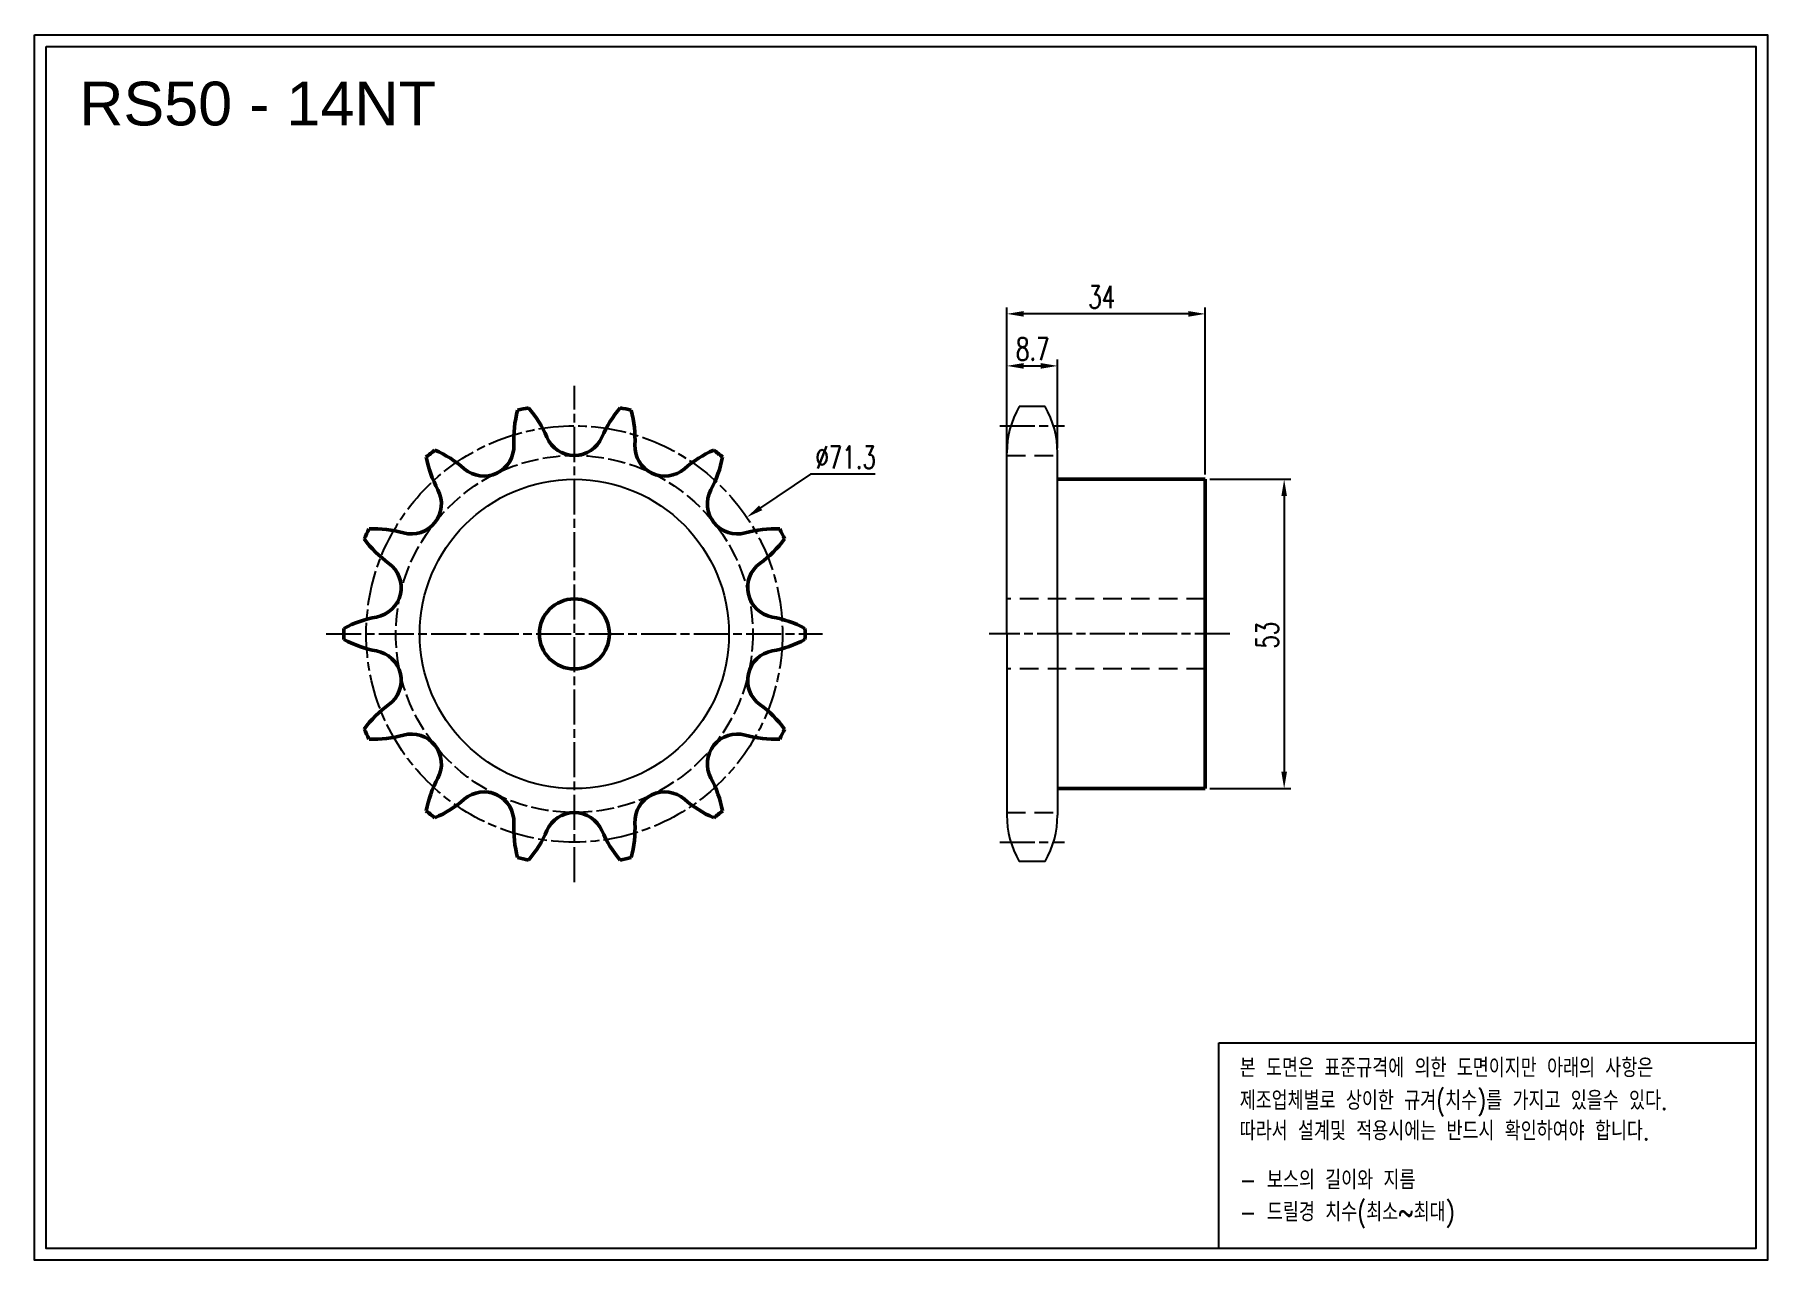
# Model space of a CAD drawing. Header units: millimetres. Extents: x 1644 to 1941, y 0 to 210.
import ezdxf

# ---------------------------------------------------------------- set-up
doc = ezdxf.new("R2010")
doc.units = ezdxf.units.MM
for name, pattern in [('AM_ISO02W050', [7.5, 6, -1.5]), ('AM_ISO02W050x2', [3.75, 3, -0.75]), ('AM_ISO08W050', [18, 12, -1.5, 3, -1.5]), ('AM_ISO08W050x2', [9, 6, -0.75, 1.5, -0.75]), ('HIDDEN', [9.525, 6.35, -3.175])]:
    doc.linetypes.add(name, pattern=pattern)
for name, color, linetype, lineweight in [('1', 7, 'Continuous', 50), ('2', 6, 'AM_ISO02W050', 25), ('22', 30, 'AM_ISO08W050', 25), ('VIS', 7, 'Continuous', 50)]:
    doc.layers.add(name, color=color, linetype=linetype, lineweight=lineweight)
doc.layers.add('HL', color=2, linetype='HIDDEN')
doc.layers.add('S-DIM', color=7, linetype='Continuous')
doc.styles.add('HAN', font='ROMANS.shx', dxfattribs={"width": 0.7, "bigfont": 'whgtxt.shx'})
doc.styles.add('HSG', font='SIMPLEX.shx', dxfattribs={"width": 0.7, "bigfont": 'HSG.shx'})
doc.styles.get("Standard").update_dxf_attribs({"font": 'arial.ttf'})
doc.dimstyles.new('APP4', dxfattribs={"dimscale": 1.6, "dimtxt": 2.4, "dimasz": 1.8, "dimexe": 0.7, "dimexo": 0.5, "dimgap": 0.6, "dimtad": 1, "dimtoh": 1, "dimdec": 1, "dimrnd": 0.01, "dimzin": 9, "dimdsep": 46, "dimtxsty": 'HSG', "dimcen": 0, "dimclrd": 1, "dimclre": 1, "dimclrt": 256, "dimazin": 2, "dimtp": 1, "dimtm": 1, "dimtfac": 0.5, "dimtdec": 1, "dimtofl": 0, "dimtmove": 0, "dimatfit": 3, "dimfxl": 0, "dimtvp": 1, "dimtolj": 2, "dimlwd": -1, "dimlwe": -1, "dimarcsym": 0})

# ---------------------------------------------------------------- blocks, each defined once
blk = doc.blocks.new('*D1')
at = {"layer": 'Defpoints', "color": 0, "transparency": 16777216}
for p in [(1766.25, 127.31), (1707.16, 87.33)]:
    blk.add_point(p, dxfattribs=at)
at = {"layer": 'S-DIM', "color": 1, "transparency": 16777216}
for p, q in [((1777.17, 134.7), (1768.63, 128.92)), ((1788.25, 134.7), (1777.17, 134.7))]:
    blk.add_line(p, q, dxfattribs=at)
blk.add_solid([(1768.37, 129.32), (1768.9, 128.52), (1766.25, 127.31)], dxfattribs=at)
at = {"layer": 'S-DIM', "transparency": 16777216, "insert": (1783.19, 137.58), "char_height": 3.84, "attachment_point": 5, "style": 'HSG'}
blk.add_mtext('\\A2;∅71.3', dxfattribs=at)
blk = doc.blocks.new('*D2')
at = {"layer": 'Defpoints', "color": 0, "transparency": 16777216}
for p in [(1844.83, 133.82), (1844.83, 80.82), (1858.37, 80.82)]:
    blk.add_point(p, dxfattribs=at)
at = {"layer": 'S-DIM', "color": 1, "transparency": 16777216}
for p, q in [((1845.63, 133.82), (1859.49, 133.82)), ((1858.37, 130.94), (1858.37, 83.7)), ((1845.63, 80.82), (1859.49, 80.82))]:
    blk.add_line(p, q, dxfattribs=at)
for points in [[(1857.89, 130.94), (1858.85, 130.94), (1858.37, 133.82)], [(1857.89, 83.7), (1858.85, 83.7), (1858.37, 80.82)]]:
    blk.add_solid(points, dxfattribs=at)
at = {"layer": 'S-DIM', "transparency": 16777216, "insert": (1855.49, 107.12), "char_height": 3.84, "attachment_point": 5, "rotation": 90, "style": 'HSG'}
blk.add_mtext('\\A2;53', dxfattribs=at)
blk = doc.blocks.new('*D3')
at = {"layer": 'Defpoints', "color": 0, "transparency": 16777216}
for p in [(1810.83, 162.16), (1810.83, 133.82), (1844.83, 133.82)]:
    blk.add_point(p, dxfattribs=at)
at = {"layer": 'S-DIM', "color": 1, "transparency": 16777216}
for p, q in [((1810.83, 134.62), (1810.83, 163.28)), ((1841.95, 162.16), (1813.71, 162.16)), ((1844.83, 134.62), (1844.83, 163.28))]:
    blk.add_line(p, q, dxfattribs=at)
for points in [[(1813.71, 162.64), (1813.71, 161.68), (1810.83, 162.16)], [(1841.95, 162.64), (1841.95, 161.68), (1844.83, 162.16)]]:
    blk.add_solid(points, dxfattribs=at)
at = {"layer": 'S-DIM', "transparency": 16777216, "insert": (1827.09, 165.04), "char_height": 3.84, "attachment_point": 5, "style": 'HSG'}
blk.add_mtext('\\A2;34', dxfattribs=at)
blk = doc.blocks.new('*D4')
at = {"layer": 'Defpoints', "color": 0, "transparency": 16777216}
for p in [(1819.53, 153.25), (1810.83, 137.9), (1819.53, 138.36)]:
    blk.add_point(p, dxfattribs=at)
at = {"layer": 'S-DIM', "color": 1, "transparency": 16777216}
for p, q in [((1810.83, 138.7), (1810.83, 154.37)), ((1813.71, 153.25), (1816.65, 153.25)), ((1819.53, 139.16), (1819.53, 154.37))]:
    blk.add_line(p, q, dxfattribs=at)
for points in [[(1813.71, 153.73), (1813.71, 152.77), (1810.83, 153.25)], [(1816.65, 153.73), (1816.65, 152.77), (1819.53, 153.25)]]:
    blk.add_solid(points, dxfattribs=at)
at = {"layer": 'S-DIM', "transparency": 16777216, "insert": (1815.27, 156.13), "char_height": 3.84, "attachment_point": 5, "style": 'HSG'}
blk.add_mtext('\\A2;8.7', dxfattribs=at)

msp = doc.modelspace()

# ---------------------------------------------------------------- linework, layer by layer
for p, q in [((1817.4, 146.3), (1812.95, 146.3)), ((1810.83, 107.32), (1810.83, 138.36)), ((1819.53, 107.32), (1819.53, 138.36)), ((1810.83, 107.32), (1810.83, 76.27)), ((1819.53, 107.32), (1819.53, 76.27)), ((1817.4, 68.34), (1812.95, 68.34))]:
    msp.add_line(p, q)
for points in [[(1644.19, 210), (1941.19, 210), (1941.19, 0), (1644.19, 0)], [(1646.19, 208), (1939.19, 208), (1939.19, 2), (1646.19, 2)]]:
    msp.add_lwpolyline(points, close=True)
at = {"color": 6}
msp.add_lwpolyline([(1847.19, 37.25), (1939.19, 37.25), (1939.19, 2), (1847.19, 2)], close=True, dxfattribs=at)
at = {"color": 3}
msp.add_circle((1736.7, 107.32), 26.5, dxfattribs=at)
for centre, start, end in [((1826.7, 138.36), 150, 180), ((1803.65, 138.36), 0, 30), ((1826.7, 76.27), 180, 210), ((1803.65, 76.27), 330, 0)]:
    msp.add_arc(centre, 15.87, start, end)
at = {"layer": '1'}
msp.add_circle((1736.7, 107.32), 6, dxfattribs=at)
for centre, radius, start, end in [((1745.82, 140.58), 19.51, 164.947, 182.5), ((1736.7, 107.32), 39.54, 101.4797, 104.2345), ((1714.06, 133.33), 19.51, 23.2143, 40.7673), ((1759.35, 133.33), 19.51, 139.2327, 156.7857), ((1736.7, 107.32), 39.54, 75.7655, 78.5203), ((1727.59, 140.58), 19.51, 357.5, 15.053), ((1721.21, 139.5), 5.13, 228.9286, 2.5), ((1736.7, 143.04), 5.13, 203.2143, 336.7857), ((1752.2, 139.5), 5.13, 177.5, 311.0714), ((1736.7, 107.32), 39.54, 127.194, 129.9488), ((1730.49, 141.24), 19.51, 190.6613, 208.2143), ((1705.02, 120.93), 19.51, 48.9286, 66.4816), ((1768.39, 120.93), 19.51, 113.5184, 131.0714), ((1742.92, 141.24), 19.51, 331.7857, 349.3387), ((1736.7, 107.32), 39.54, 50.0512, 52.806), ((1708.78, 129.59), 5.13, 254.6429, 28.2143), ((1764.63, 129.59), 5.13, 151.7857, 285.3571), ((1736.7, 107.32), 39.54, 152.9083, 155.6631), ((1702.25, 105.83), 19.51, 74.6429, 92.1959), ((1771.16, 105.83), 19.51, 87.8041, 105.3571), ((1736.7, 107.32), 39.54, 24.3369, 27.0917), ((1716.39, 135.18), 19.51, 216.3756, 233.9286), ((1757.02, 135.18), 19.51, 306.0714, 323.6244), ((1701.88, 115.27), 5.13, 280.3571, 53.9286), ((1771.53, 115.27), 5.13, 126.0714, 259.6429), ((1706.31, 91.03), 19.51, 100.3571, 117.9101), ((1767.1, 91.03), 19.51, 62.0899, 79.6429), ((1736.7, 107.32), 39.54, 178.6226, 181.3774), ((1736.7, 107.32), 39.54, 358.6226, 1.3774), ((1706.31, 123.61), 19.51, 242.0899, 259.6429), ((1701.88, 99.37), 5.13, 306.0714, 79.6429), ((1771.53, 99.37), 5.13, 100.3571, 233.9286), ((1767.1, 123.61), 19.51, 280.3571, 297.9101), ((1716.39, 79.45), 19.51, 126.0714, 143.6244), ((1757.02, 79.45), 19.51, 36.3756, 53.9286), ((1736.7, 107.32), 39.54, 204.3369, 207.0917), ((1702.25, 108.8), 19.51, 267.8041, 285.3571), ((1708.78, 85.05), 5.13, 331.7857, 105.3571), ((1764.63, 85.05), 5.13, 74.6429, 208.2143), ((1771.16, 108.8), 19.51, 254.6429, 272.1959), ((1736.7, 107.32), 39.54, 332.9083, 335.6631), ((1730.49, 73.4), 19.51, 151.7857, 169.3387), ((1721.21, 75.13), 5.13, 357.5, 131.0714), ((1752.2, 75.13), 5.13, 48.9286, 182.5), ((1742.92, 73.4), 19.51, 10.6613, 28.2143), ((1705.02, 93.71), 19.51, 293.5184, 311.0714), ((1768.39, 93.71), 19.51, 228.9286, 246.4816), ((1736.7, 107.32), 39.54, 230.0512, 232.806), ((1745.82, 74.06), 19.51, 177.5, 195.053), ((1736.7, 71.6), 5.13, 23.2143, 156.7857), ((1727.59, 74.06), 19.51, 344.947, 2.5), ((1736.7, 107.32), 39.54, 307.194, 309.9488), ((1714.06, 81.31), 19.51, 319.2327, 336.7857), ((1759.35, 81.31), 19.51, 203.2143, 220.7673), ((1736.7, 107.32), 39.54, 255.7655, 258.5203), ((1736.7, 107.32), 39.54, 281.4797, 284.2345)]:
    msp.add_arc(centre, radius, start, end, dxfattribs=at)
at = {"layer": '2', "linetype": 'AM_ISO02W050x2'}
msp.add_circle((1736.7, 107.32), 30.59, dxfattribs=at)
at = {"layer": '22', "linetype": 'AM_ISO08W050x2'}
for p, q in [((1736.7, 64.78), (1736.7, 149.86)), ((1809.65, 142.99), (1820.71, 142.99)), ((1694.17, 107.32), (1779.24, 107.32)), ((1849.04, 107.32), (1807.8, 107.32)), ((1809.65, 71.65), (1820.71, 71.65))]:
    msp.add_line(p, q, dxfattribs=at)
msp.add_circle((1736.7, 107.32), 35.67, dxfattribs=at)
at = {"layer": 'HL', "ltscale": 0.5}
for p, q in [((1810.83, 137.9), (1819.53, 137.9)), ((1844.83, 113.32), (1810.83, 113.32)), ((1844.83, 101.32), (1810.83, 101.32)), ((1810.83, 76.73), (1819.53, 76.73))]:
    msp.add_line(p, q, dxfattribs=at)
at = {"layer": 'VIS'}
for p, q in [((1844.83, 133.82), (1819.53, 133.82)), ((1844.83, 133.82), (1844.83, 80.82)), ((1844.83, 80.82), (1819.53, 80.82))]:
    msp.add_line(p, q, dxfattribs=at)

# ---------------------------------------------------------------- texts
msp.add_text('RS50 - 14NT', height=7.5).set_placement((1651.84, 194.45))
at = {"color": 6, "style": 'HAN', "width": 0.8}
for s, p in [('본 도면은 표준규격에 의한 도면이지만 아래의 사항은', (1850.75, 31.37)), ('제조업체별로 상이한 규겨(치수)를 가지고 있을수 있다.', (1850.75, 25.77)), ('따라서 설계및 적용시에는 반드시 확인하여야 합니다.', (1850.75, 20.56)), ('- 보스의 길이와 지름', (1850.75, 12.17)), ('- 드릴경 치수(최소~최대)', (1850.75, 6.66))]:
    msp.add_text(s, height=3.2348, dxfattribs=at).set_placement(p)

# ---------------------------------------------------------------- dimensions: what is measured, and where the dimension line sits
at = {"layer": 'S-DIM', "color": 3}
for base, p1, p2, picture, middle in [((1810.83, 162.16), (1844.83, 133.82), (1810.83, 133.82), '*D3', (1827.09, 162.16)), ((1819.53, 153.25), (1810.83, 137.9), (1819.53, 138.36), '*D4', (1815.27, 153.25))]:
    dim = msp.add_linear_dim(base=base, p1=p1, p2=p2, dimstyle='APP4', dxfattribs=at)
    dim.commit()
    dim.dimension.update_dxf_attribs({"geometry": picture, "text_midpoint": middle, "dimtype": 128})
dim = msp.add_diameter_dim_2p(p1=(1707.16, 87.33), p2=(1766.25, 127.31), dimstyle='APP4', dxfattribs=at)
dim.commit()
dim.dimension.update_dxf_attribs({"geometry": '*D1', "text_midpoint": (1783.19, 134.7), "dimtype": 131})
dim = msp.add_linear_dim(base=(1858.37, 80.82), p1=(1844.83, 133.82), p2=(1844.83, 80.82), angle=90, dimstyle='APP4', dxfattribs=at)
dim.commit()
dim.dimension.update_dxf_attribs({"geometry": '*D2', "text_midpoint": (1858.37, 107.12), "dimtype": 128})

doc.saveas('drawing.dxf')
